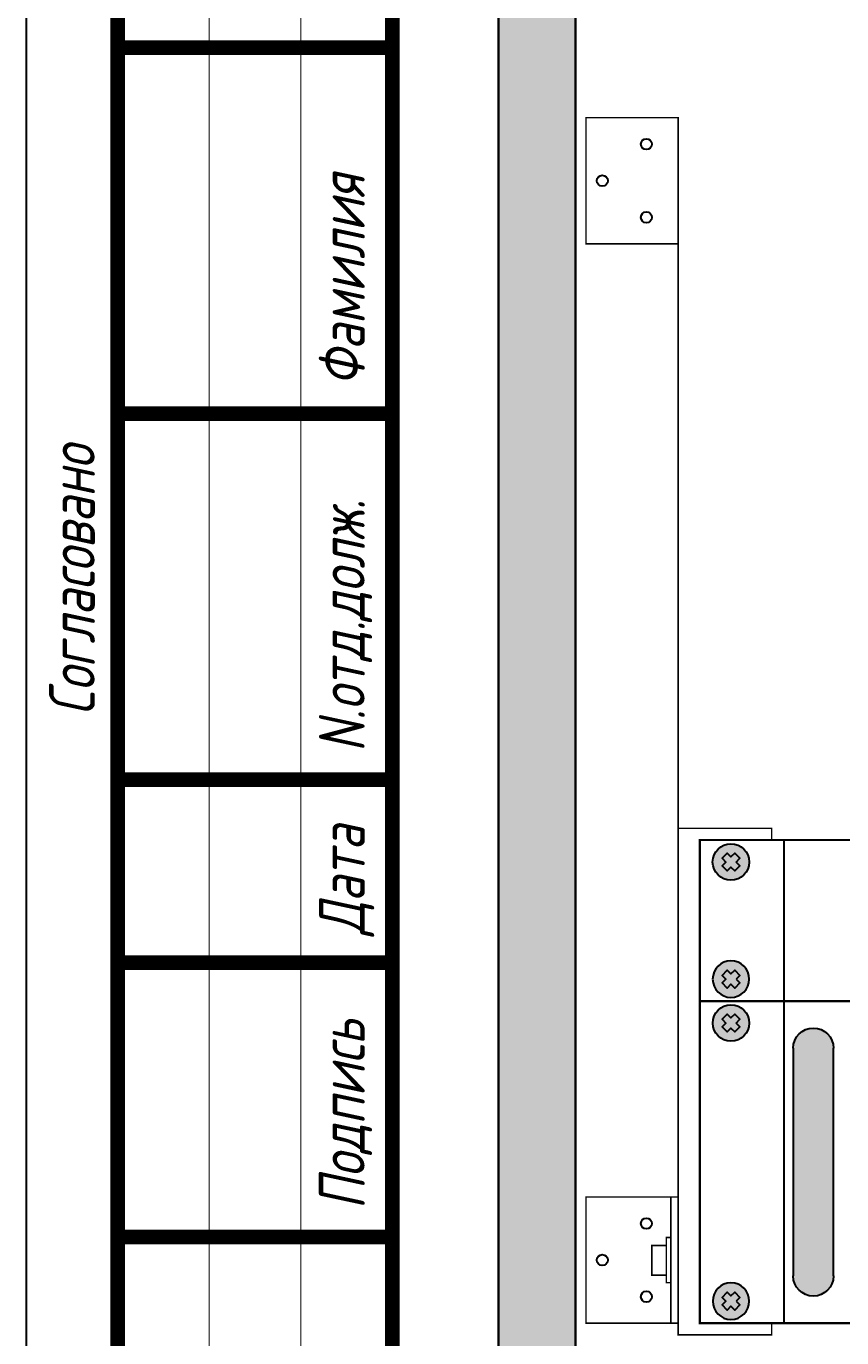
# Paper-space layout '14. УППВ' of a CAD drawing. Header units: millimetres. Extents: x 0 to 2670, y -76 to 297.
# Drawn here: x 0 to 44.6, y 124.5 to 196.2 of the extents above; entities that cross this region are included whole.
import ezdxf
from ezdxf.enums import TextEntityAlignment as Align

# ---------------------------------------------------------------- set-up
doc = ezdxf.new("R2010")
doc.units = ezdxf.units.MM
doc.linetypes.add('штриховая', pattern=[19.05, 12.7, -6.35])
doc.layers.add('102 Рамка', color=252, linetype='Continuous')
doc.styles.add('ISOCPEUR', font='isocpeui.ttf', dxfattribs={"height": 2.5})
doc.styles.get("Standard").update_dxf_attribs({"font": 'arial.ttf'})

# ---------------------------------------------------------------- blocks, each defined once
blk = doc.blocks.new('*U231')
at = {"true_color": 0xc7c7c7}
h = blk.add_hatch(color=9, dxfattribs=at)
h.set_gradient(color1=(93, 101, 98), color2=(179, 179, 179), tint=0.43, name='SPHERICAL')
h.paths.add_polyline_path([(10, 5, 1), (0, 5, 1)])
h.paths.add_polyline_path([(3.98, 2.56), (2.56, 3.98), (3.59, 5), (2.56, 6.02), (3.98, 7.44), (5, 6.41), (6.02, 7.44), (7.44, 6.02), (6.41, 5), (7.44, 3.98), (6.02, 2.56), (5, 3.59)], flags=16)
h = blk.add_hatch(color=250)
h.set_gradient(color1=(39, 42, 41), color2=(103, 113, 116), tint=0.43, name='SPHERICAL')
h.paths.add_polyline_path([(5, 6.41), (3.98, 7.44), (2.56, 6.02), (3.59, 5), (2.56, 3.98), (3.98, 2.56), (5, 3.59), (6.02, 2.56), (7.44, 3.98), (6.41, 5), (7.44, 6.02), (6.02, 7.44)])
at = {"color": 49, "lineweight": 25, "true_color": 0x474747}
blk.add_lwpolyline([(6.41, 5), (7.44, 6.02), (6.02, 7.44), (5, 6.41), (3.98, 7.44), (2.56, 6.02), (3.59, 5), (2.56, 3.98), (3.98, 2.56), (5, 3.59), (6.02, 2.56), (7.44, 3.98), (6.41, 5)], dxfattribs=at)
blk.add_circle((5, 5), 5, dxfattribs=at)
blk = doc.blocks.new('*U241')
at = {"const_width": 0.6}
blk.add_lwpolyline([(0, 0), (482, 0), (482, 44), (0, 44)], close=True, dxfattribs=at)
blk.add_lwpolyline([(23, 0), (23, 44)], dxfattribs=at)
at = {"lineweight": 25}
blk.add_blockref('*U231', (3.5, 33), dxfattribs=at)
at = {"lineweight": 25, "xscale": -1, "rotation": 180}
blk.add_blockref('*U231', (3.5, 11), dxfattribs=at)
blk = doc.blocks.new('*U242')
blk.add_blockref('*U241', (0, 0))
blk = doc.blocks.new('*U255')
at = {"lineweight": 25}
h = blk.add_hatch(color=251, dxfattribs=at)
h.set_gradient(color1=(54, 55, 47), color2=(119, 120, 104), tint=0.44, name='SPHERICAL')
h.paths.add_polyline_path([(0, 67.73, 1), (11.02, 67.73, 1)])
h = blk.add_hatch(color=251, dxfattribs=at)
h.set_gradient(color1=(54, 55, 47), color2=(119, 120, 104), tint=0.44, name='CYLINDER')
h.paths.add_polyline_path([(0, 5.51), (11.02, 5.51), (11.02, 67.73), (0, 67.73)])
h = blk.add_hatch(color=251, dxfattribs=at)
h.set_gradient(color1=(54, 55, 47), color2=(119, 120, 104), tint=0.44, name='SPHERICAL')
h.paths.add_polyline_path([(11.02, 5.51, 1), (0, 5.51, 1)])
at = {"color": 250, "lineweight": 25, "true_color": 0x36372f}
for p, q in [((0, 5.51), (0, 67.73)), ((11.02, 67.73), (11.02, 5.51))]:
    blk.add_line(p, q, dxfattribs=at)
for centre, start, end in [((5.51, 67.73), 0, 180), ((5.51, 5.51), 180, 0)]:
    blk.add_arc(centre, 5.51, start, end, dxfattribs=at)
blk = doc.blocks.new('*U244')
at = {"true_color": 0xc7c7c7}
h = blk.add_hatch(color=9, dxfattribs=at)
h.set_gradient(color1=(93, 101, 98), color2=(179, 179, 179), tint=0.43, name='SPHERICAL')
h.paths.add_polyline_path([(10, 5, 1), (0, 5, 1)])
h.paths.add_polyline_path([(3.98, 2.56), (2.56, 3.98), (3.59, 5), (2.56, 6.02), (3.98, 7.44), (5, 6.41), (6.02, 7.44), (7.44, 6.02), (6.41, 5), (7.44, 3.98), (6.02, 2.56), (5, 3.59)], flags=16)
h = blk.add_hatch(color=250)
h.set_gradient(color1=(39, 42, 41), color2=(103, 113, 116), tint=0.43, name='SPHERICAL')
h.paths.add_polyline_path([(5, 6.41), (3.98, 7.44), (2.56, 6.02), (3.59, 5), (2.56, 3.98), (3.98, 2.56), (5, 3.59), (6.02, 2.56), (7.44, 3.98), (6.41, 5), (7.44, 6.02), (6.02, 7.44)])
at = {"color": 49, "lineweight": 25, "true_color": 0x474747}
blk.add_lwpolyline([(6.41, 5), (7.44, 6.02), (6.02, 7.44), (5, 6.41), (3.98, 7.44), (2.56, 6.02), (3.59, 5), (2.56, 3.98), (3.98, 2.56), (5, 3.59), (6.02, 2.56), (7.44, 3.98), (6.41, 5)], dxfattribs=at)
blk.add_circle((5, 5), 5, dxfattribs=at)
blk = doc.blocks.new('*U261')
at = {"const_width": 0.6}
blk.add_lwpolyline([(0, 0), (482, 0), (482, 88), (0, 88)], close=True, dxfattribs=at)
blk.add_lwpolyline([(23, 0), (23, 88)], dxfattribs=at)
at = {"lineweight": 25}
blk.add_blockref('*U244', (3.5, 77), dxfattribs=at)
at = {"xscale": -1}
blk.add_blockref('*U255', (36.51, 7.38), dxfattribs=at)
at = {"lineweight": 25, "xscale": -1, "rotation": 180}
blk.add_blockref('*U244', (3.5, 11), dxfattribs=at)
blk = doc.blocks.new('*U262')
blk.add_blockref('*U261', (2532.32, 1151.71))
blk = doc.blocks.new('A$C05496271')
at = {"lineweight": 25}
h = blk.add_hatch(color=251, dxfattribs=at)
h.set_gradient(color1=(62, 64, 59), color2=(90, 93, 86), tint=0.46, name='INVHEMISPHERICAL')
h.paths.add_polyline_path([(0, 700), (650, 700), (650, 0), (0, 0)])
h.paths.add_polyline_path([(21.05, 678.95), (628.95, 678.95), (628.95, 21.05), (21.05, 21.05)], flags=16)
at = {"lineweight": 30}
for points in [[(0, 700), (650, 700), (650, 0), (0, 0)], [(21.05, 678.95), (628.95, 678.95), (628.95, 21.05), (21.05, 21.05)]]:
    blk.add_lwpolyline(points, close=True, dxfattribs=at)
at = {"color": 252, "const_width": 0.4}
for points in [[(49.09, 545.42), (23.94, 545.42), (23.94, 510.98), (49.09, 510.98)], [(49.09, 250.49), (23.94, 250.49), (23.94, 216.04), (49.09, 216.04)], [(45.84, 237.26), (41.92, 237.26), (41.92, 229.13), (45.84, 229.13)], [(47.09, 227.1), (45.84, 227.1), (45.84, 239.43), (47.09, 239.43)]]:
    blk.add_lwpolyline(points, close=True, dxfattribs=at)
at = {"color": 252, "linetype": 'штриховая', "const_width": 0.4}
blk.add_lwpolyline([(49.09, 510.98), (49.09, 351.25)], dxfattribs=at)
at = {"color": 252, "const_width": 0.4}
for points in [[(74.63, 216.29), (74.63, 212.83), (49.09, 212.83), (49.09, 351.25), (74.63, 351.25), (74.63, 348.29)], [(47.09, 250.49), (47.09, 216.04)]]:
    blk.add_lwpolyline(points, dxfattribs=at)
at = {"color": 252}
for centre in [(40.43, 538.2), (28.37, 528.2), (40.43, 518.2), (40.43, 243.26), (28.37, 233.26), (40.43, 223.26)]:
    blk.add_circle(centre, 1.5, dxfattribs=at)
for name, p in [('*U242', (55.02, 304.04)), ('*U262', (-2477.29, -935.67))]:
    blk.add_blockref(name, p)
blk = doc.blocks.new('*U270')
at = {"layer": '102 Рамка', "color": 0}
blk.add_lwpolyline([(420, 297), (0, 297), (0, 0), (420, 0)], close=True, dxfattribs=at)
at = {"layer": '102 Рамка', "color": 0, "const_width": 0.8}
for points in [[(415, 5), (415, 292), (20, 292), (20, 5)], [(5, 220), (20, 220), (20, 90), (5, 90)]]:
    blk.add_lwpolyline(points, close=True, dxfattribs=at)
at = {"layer": '102 Рамка', "color": 0}
for points, const_width in [([(10, 90), (10, 220)], 0.05), ([(15, 90), (15, 220)], 0.05), ([(5, 195), (20, 195)], 0.8), ([(5, 175), (20, 175)], 0.8), ([(5, 155), (20, 155)], 0.8), ([(5, 145), (20, 145)], 0.8), ([(5, 130), (20, 130)], 0.8)]:
    blk.add_lwpolyline(points, dxfattribs=dict(at, const_width=const_width))
at = {"color": 7, "style": 'ISOCPEUR', "oblique": 10, "width": 0.8}
for tag, height, p in [('ИМЯ-ПРОЕКТА', 3.5, (353.003, 54.908)), ('НОМЕР-ЛИСТА', 2.5, (393.559, 25))]:
    blk.add_attdef(tag, text='', height=height, dxfattribs=at).set_placement(p, align=Align.MIDDLE_CENTER)
at = {"color": 7, "lineweight": 30, "oblique": 10, "width": 0.8, "flags": 104}
for tag, p in [('РАЗДЕЛ-ПРОЕКТА', (332.619, 27.385)), ('НАИМЕНОВАНИЕ-ЧЕРТЕЖА', (330, 12.5))]:
    blk.add_attdef(tag, text='', height=2.5, dxfattribs=at).set_placement(p, align=Align.MIDDLE_CENTER)
at = {"layer": '102 Рамка', "color": 7, "style": 'ISOCPEUR', "width": 0.8}
for s, p in [('Фамилия', (17.25, 176.5)), ('Согласовано', (2.5, 158.5)), ('N.отд.долж.', (17.25, 156.5)), ('Дата', (17.25, 146.5)), ('Подпись', (17.25, 131.5))]:
    blk.add_text(s, height=2.5, rotation=90, dxfattribs=at).set_placement(p, align=Align.MIDDLE_LEFT)
blk.add_attdef('FORMATTEXT', text='', height=2.5, dxfattribs=at).set_placement((363.5, 3.75), align=Align.TOP_LEFT)

psp = doc.layouts.new('14. УППВ')

# ---------------------------------------------------------------- block references
at = {"color": 7, "lineweight": 30}
psp.add_blockref('*U270', (0, 0), dxfattribs=at)
at = {"xscale": 0.2, "yscale": 0.2, "zscale": 0.2}
psp.add_blockref('A$C05496271', (25.803, 82.085), dxfattribs=at)

doc.saveas('drawing.dxf')
